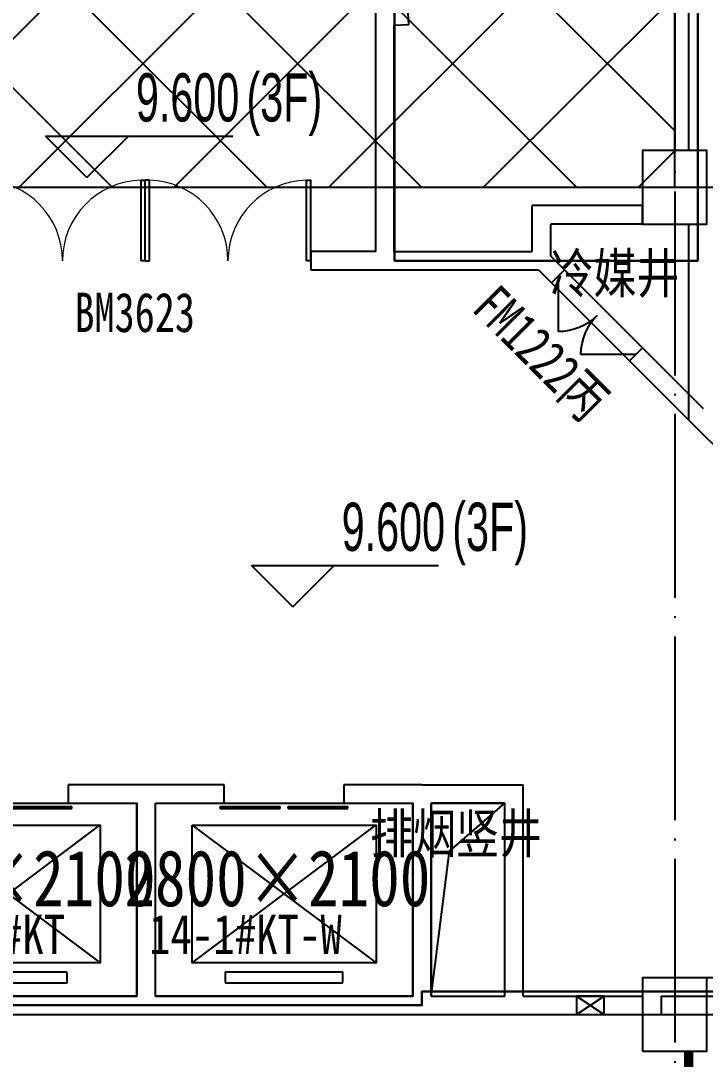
# Model space of a CAD drawing. Extents: x -233336 to 840473, y -28113 to 330904.
# Drawn here: x 778270 to 785714, y 182804 to 194102 of the extents above; entities that cross this region are included whole.
import ezdxf
from ezdxf.xclip import XClip

# ---------------------------------------------------------------- set-up
doc = ezdxf.new("R2010")
doc.units = 0
doc.header["$LTSCALE"] = 1000
doc.header["$XCLIPFRAME"] = 2
doc.linetypes.add('104-14# 核心筒$0$DOTE', pattern=[2.4200000000000004, 2, -0.2, 0.02, -0.2])
doc.linetypes.add('X-104 14#平面$0$DASH', pattern=[0.35, 0.25, -0.1])
doc.layers.get('0').update_dxf_attribs({"linetype": 'CONTINUOUS'})
for name, color, linetype in [('104-14# 核心筒$0$A_AXIS-轴线', 8, '104-14# 核心筒$0$DOTE'), ('104-14# 核心筒$0$A_STR-砌块墙', 7, 'CONTINUOUS'), ('104-14# 核心筒$0$A_STR-砼柱', 8, 'CONTINUOUS'), ('X-104 14#平面$0$01-标注_标高', 8, 'CONTINUOUS'), ('X-104 14#平面$0$02-TEXT_标注', 9, 'CONTINUOUS'), ('X-104 14#平面$0$02-TEXT_门窗', 9, 'CONTINUOUS'), ('X-104 14#平面$0$A-C_门', 8, 'CONTINUOUS'), ('X-104 14#平面$0$A-E_电梯', 8, 'CONTINUOUS'), ('X-104 14#平面$0$A-TECH_电气', 8, 'CONTINUOUS'), ('X-104 14#平面$0$A_STR-砌块墙', 7, 'CONTINUOUS'), ('X-104 14#平面$0$DOOR_FIRE', 8, 'CONTINUOUS'), ('X-104 14#平面$0$DOOR_FIRE_TEXT', 7, 'CONTINUOUS'), ('X-104 14#平面$0$DUCT-新风管立管', 3, 'CONTINUOUS'), ('X-104 14#平面$0$DUCT-新风管端线', 2, 'CONTINUOUS'), ('X-104 14#平面$0$挡烟垂壁', 5, 'CONTINUOUS')]:
    doc.layers.add(name, color=color, linetype=linetype)
doc.layers.add('X-104 14#平面$0$000套内', color=8, linetype='CONTINUOUS', lineweight=30)
doc.layers.add('X-104 14#平面$0$04-不打印_辅助线', color=8, linetype='CONTINUOUS', plot=False)
doc.layers.add('X-104 14#平面$0$降板', color=8, linetype='CONTINUOUS', plot=False)
doc.styles.add('X-104 14#平面$0$_TCH_DIM', font='ros.shx', dxfattribs={"width": 0.8, "bigfont": 'jd.shx'})
doc.styles.add('X-104 14#平面$0$_TCH_SPACE', font='STXIHEI.TTF', dxfattribs={"width": 0.8, "height": 5})
doc.styles.add('X-104 14#平面$0$_TCH_WINDOW', font='STXIHEI.TTF', dxfattribs={"width": 0.75, "height": 3.5})
doc.styles.add('X-104 14#平面$0$Standard', font='STXIHEI.TTF', dxfattribs={"width": 0.8})

# ---------------------------------------------------------------- blocks, each defined once
blk = doc.blocks.new('_FZHK')
blk.add_lwpolyline([(-0.5, -0.5), (0.5, -0.5), (0.5, 0.5), (-0.5, 0.5)], close=True)
blk = doc.blocks.new('104-14# 核心筒')
at = {"layer": '104-14# 核心筒$0$A_AXIS-轴线'}
for p, q in [((95399.99999999997, 228733.6034567634), (95399.99999999997, 169654.8760302746)), ((-9370.123865286841, 194900), (120259.9219097959, 194900)), ((-9370.123865286841, 185900), (120259.9219097959, 185900))]:
    blk.add_line(p, q, dxfattribs=at)
at = {"layer": '104-14# 核心筒$0$A_STR-砌块墙'}
for p, q in [((95550.00000000079, 198749.9999954387), (95550.00000000108, 195300)), ((95550.00000000019, 194500.0000000054), (95550.00000000096, 192368.7766585229)), ((95550.00000000096, 192368.7766585229), (97418.77665843103, 190500.0000000928))]:
    blk.add_line(p, q, dxfattribs=at)
at = {"layer": '104-14# 核心筒$0$A_STR-砼柱', "xscale": 700, "yscale": 800, "zscale": 800}
for p in [(95399.99999999996, 194900), (95399.99999999996, 185900)]:
    blk.add_blockref('_FZHK', p, dxfattribs=at)
blk = doc.blocks.new('X-104 14#平面$0$fdgfg')
for p, q in [((400, 1860), (2400, 360)), ((399.9999999999854, 360.0000000000018), (2397.244045911822, 1860)), ((2040.12000000001, 260.0000000000009), (759.8799999999901, 260.0000000000009)), ((759.8799999999901, 260.0000000000009), (759.8799999999901, 145.0000000000591)), ((2040.12000000001, 145.0000000000591), (2040.12000000001, 260.0000000000009)), ((759.8799999999901, 145.0000000000591), (2040.12000000001, 145.0000000000591))]:
    blk.add_line(p, q)
for points in [[(0, 2100), (2800, 2100), (2800, 0), (0, 0), (0, 2100)], [(400, 1860), (2400, 1860), (2400, 360), (399.9999999999854, 360.0000000000018), (400, 1860)]]:
    blk.add_lwpolyline(points, close=True)
blk = doc.blocks.new('*U95')
blk.add_lwpolyline([(200.0000000000146, 0), (200.0000000000146, 300.0000000000036), (0, 300.0000000000036), (0, 0), (200.0000000000146, 0), (0, 300.0000000000036), (0, 0), (200.0000000000146, 300.0000000000036)])
blk = doc.blocks.new('X-104 14#平面$0$dd')
at = {"layer": 'X-104 14#平面$0$A-TECH_电气', "rotation": 270}
blk.add_blockref('*U95', (94393.15939414575, -112999.9999999992), dxfattribs=at)
blk = doc.blocks.new('X-104 14#平面$0$$DorLib2D$00000002')
for p, q in [((-0.5, -5.684341886080802e-17), (-0.5000000000000007, 0.4875)), ((-0.4750000000000007, 0.4875), (-0.5000000000000007, 0.4875)), ((-0.475, -2.842170943040401e-17), (-0.4750000000000007, 0.4875)), ((0.475, -2.842170943040401e-17), (0.4750000000000007, 0.4875)), ((0.4750000000000007, 0.4875), (0.5000000000000007, 0.4875)), ((0.5, -5.684341886080802e-17), (0.5000000000000007, 0.4875)), ((-0.5, -5.684341886080802e-17), (-0.475, -2.842170943040401e-17)), ((0.5, -5.684341886080802e-17), (0.475, -2.842170943040401e-17))]:
    blk.add_line(p, q)
at = {"lineweight": 13}
for centre, start, end in [((-0.4875, -4.263256414560601e-17), 0, 88.53071641864632), ((0.4875, -4.263256414560601e-17), 91.4692835813537, 180)]:
    blk.add_arc(centre, 0.4875, start, end, dxfattribs=at)
blk = doc.blocks.new('X-104 14#平面$0$$DORLIB2D$00000127')
at = {"color": 0}
for points in [[(-0.5333333333328483, 0.7948983154366971), (-0.5333333333328483, 0.690405644187237)], [(-0.03333333333284827, 0.7948983154366971), (-0.5333333333328483, 0.7948983154366971)], [(-0.03333333333284827, 0.7948983154366971), (-0.03333333333284827, 0.690405644187237)], [(0.5333333333328483, 0.7948983154366971), (0.03333333333284827, 0.7948983154366971)], [(0.03333333333284827, 0.7948983154366971), (0.03333333333284827, 0.690405644187237)], [(0.5333333333328483, 0.7948983154366971), (0.5333333333328483, 0.690405644187237)], [(-0.03333333333284827, 0.690405644187237), (-0.5333333333328483, 0.690405644187237)], [(0.5333333333328483, 0.690405644187237), (0.03333333333284827, 0.690405644187237)], [(0.5, 0.4999999999999858), (-0.5, 0.4999999999999858)]]:
    blk.add_lwpolyline(points, dxfattribs=at)
blk = doc.blocks.new('X-104 14#平面$0$$DorLib2D$00000116')
at = {"color": 0}
for p, q in [((-0.4999999999999929, 7.105427357601002e-15), (-0.146446609406766, 0.353553390593234)), ((0.5000000000000071, 7.105427357601002e-15), (0.1464466094067731, 0.353553390593234))]:
    blk.add_line(p, q, dxfattribs=at)
for centre, radius, start, end in [((-0.4999999999984652, 4.831690603168681e-13), 0.4999999999984674, 0, 45), ((0.4999999999977511, 9.059419880941277e-13), 0.4999999999976598, 135, 180)]:
    blk.add_arc(centre, radius, start, end, dxfattribs=at)
blk = doc.blocks.new('X-104 14#平面')
at = {"layer": 'X-104 14#平面$0$降板'}
h = blk.add_hatch(dxfattribs=at)
h.set_pattern_fill('ANSI37', color=256, scale=750)
h.set_pattern_definition([(45, (0, 0), (-841.899011350233, 841.8990113502332), []), (135, (0, 0), (-841.8990113502332, -841.899011350233), [])])
h.paths.add_polyline_path([(89162.07234150005, 208711.5414865951), (77269.51571292637, 199399.9999999995), (23399.99999999999, 199399.9999999994), (23399.99999999997, 195100), (77399.99999999997, 195100), (77399.99999999997, 194900), (95399.99999999997, 194900), (95399.99999999997, 203900.1476471661), (95192.36170801865, 203900), (96001.63232395056, 206808.5803326026)])
at = {"layer": 'X-104 14#平面$0$000套内'}
for points in [[(115949.9999992624, 189399.9999999669), (115949.9999999994, 189199.9999999671), (117249.4164654365, 189199.9999999671), (117398.4967621832, 189183.4068920795), (120578.1922918319, 216884.4480977187), (99531.23646535599, 222740.3188974709), (92350.00000000061, 196898.4654970547), (92350.00000000061, 194099.8729445396), (95650.00001833527, 194099.8729445396), (95649.99997879131, 199600.0000302374), (104649.9999999977, 199600.0000073884), (104649.9999999977, 200600.0002213), (107549.999999998, 200600.0001187483), (107550.0000010102, 201000.0002328706), (115950.0000032717, 201000.000097594)], [(84300.00000000006, 196642.2726730485), (84300.00000000001, 186000.0000000001), (92649.99999999994, 185999.9999999999), (92649.99999999994, 186149.9999999999), (114074.0505148228, 186149.9999999996), (115949.9999999994, 188926.17906906), (115949.9999999994, 189199.9999999671), (117249.4164654365, 189199.9999999671), (117398.4967621832, 189183.4068920795), (119049.6353189231, 188815.9036730827), (108986.5023581151, 173923.6801267023), (82630.35354007607, 175788.9183842663), (83721.87837779746, 178625.3179203646), (59649.99999999997, 177616.5696620188), (59649.99999999997, 196592.1042858135), (62510.45946700451, 196664.2185120493), (62077.63361675479, 195630.6122243333)]]:
    blk.add_lwpolyline(points, close=True, dxfattribs=at)
at = {"layer": 'X-104 14#平面$0$01-标注_标高'}
for p, q in [((89006.42502392408, 195007.4960722599), (88556.42502392408, 195457.4960722599)), ((88556.42502392408, 195457.4960722599), (90591.26877392408, 195457.4960722599)), ((89006.42502392408, 195007.4960722599), (89456.42502392408, 195457.4960722599)), ((91244.87923846813, 190336.0415200032), (90794.87923846813, 190786.0415200032)), ((90794.87923846813, 190786.0415200032), (92829.72298846813, 190786.0415200032)), ((91244.87923846813, 190336.0415200032), (91694.87923846813, 190786.0415200032))]:
    blk.add_line(p, q, dxfattribs=at)
at = {"layer": 'X-104 14#平面$0$04-不打印_辅助线'}
blk.add_lwpolyline([(89162.07234150005, 208711.5414865951), (77269.51571292637, 199399.9999999995), (23399.99999999999, 199399.9999999994), (23399.99999999997, 195100), (77399.99999999997, 195100), (77399.99999999997, 194900), (95399.99999999997, 194900), (95399.99999999997, 203900.1476471661), (95192.36170801865, 203900), (96001.63232395056, 206808.5803326026)], close=True, dxfattribs=at)
at = {"layer": 'X-104 14#平面$0$A_STR-砌块墙'}
for p, q in [((92149.29565480203, 194199.8729445397), (92149.29565480202, 196849.4519882784)), ((92505.5510665007, 196665.4631709413), (92496.45560170345, 196865.256245196)), ((92505.5510665007, 196665.4631709413), (92349.29565480171, 196658.349733187)), ((92349.29565480172, 194199.8729445387), (92349.29565480171, 196658.349733187)), ((95049.99999999996, 194700.0000000001), (93850.00000000185, 194700.0000000006)), ((93850.00000000182, 194199.8729445387), (93850.00000000185, 194700.0000000006)), ((95049.99999999996, 194500.0000000001), (95049.99999999996, 194700.0000000001)), ((95049.99999999996, 194500.0000000001), (94049.99999999937, 194500.0000000009)), ((94049.99999999937, 194151.6193709999), (94049.99999999937, 194500.0000000009)), ((92149.29565480203, 194199.8729445397), (91439.91891746044, 194199.8729445396)), ((91439.91891746044, 194199.8729445396), (91439.91891746044, 193999.8729445393)), ((92349.29565480172, 194199.8729445387), (93850.00000000182, 194199.8729445387)), ((94201.5456167854, 194000.073754213), (94049.99999999937, 194151.6193709999)), ((91439.91891746044, 193999.8729445393), (92249.2956548018, 193999.8729445396)), ((92249.2956548018, 193999.8729445396), (93918.90371398334, 193999.8729445413)), ((93918.90371398334, 193999.8729445413), (94060.12426054846, 193858.652397976)), ((94060.12426054846, 193858.652397976), (94201.5456167854, 194000.073754213)), ((95050.07375420905, 193151.5456167889), (94908.6523979721, 193010.1242605519)), ((95711.93235436824, 192489.6870166302), (95050.07375420905, 193151.5456167889)), ((94908.6523979721, 193010.1242605519), (95570.51099813092, 192348.2656603929)), ((89649.99999999997, 188399.9999999999), (88799.9999999997, 188399.9999999999)), ((88799.9999999997, 188399.9999999999), (88799.99999999971, 188200.0000000001)), ((90499.99999999971, 188399.9999999995), (89649.99999999997, 188399.9999999999)), ((90499.9999999997, 188199.9999999999), (90499.99999999971, 188399.9999999995)), ((92649.99999999997, 188399.9999999999), (91799.99999999732, 188399.9999999995)), ((91799.99999999732, 188399.9999999995), (91799.99999999732, 188199.9999999999)), ((92649.99999999997, 188399.9999999999), (93750.00000000025, 188400)), ((93750.00000000022, 186100.0000000005), (93750.00000000025, 188400)), ((88799.99999999971, 188200.0000000001), (89550.00000000063, 188200.0000000001)), ((89550.00000000055, 186099.9999999998), (89550.00000000063, 188200.0000000001)), ((89750.00000000063, 188199.9999999995), (90499.9999999997, 188199.9999999999)), ((89750.00000000057, 186100.0000000002), (89750.00000000063, 188199.9999999995)), ((91799.99999999732, 188199.9999999999), (92549.99999999907, 188199.9999999995)), ((92549.99999999903, 186100.0000000001), (92549.99999999907, 188199.9999999995)), ((92749.99999999905, 188200), (93550.00000000023, 188200)), ((92749.99999999903, 186100), (92749.99999999905, 188200)), ((93550.0000000002, 186100), (93550.00000000023, 188200)), ((102049.9999999952, 186299.9999999998), (95049.99999999475, 186300)), ((95049.99999999475, 186300), (95049.99999999476, 186100.0000000005)), ((86749.9999999995, 186099.9999999999), (89550.00000000055, 186099.9999999998)), ((89750.00000000057, 186100.0000000002), (92549.99999999903, 186100.0000000001)), ((92749.99999999903, 186100), (93550.0000000002, 186100)), ((93750.00000000022, 186100.0000000005), (95049.99999999476, 186100.0000000005)), ((95249.9999999948, 186099.9999999999), (102049.9999999952, 186099.9999999998)), ((95249.9999999948, 186099.9999999999), (95249.99999999479, 185900.0000000005)), ((86649.99999999996, 185900), (89649.99999999994, 185899.9999999999)), ((89649.99999999994, 185899.9999999999), (92649.99999999994, 185899.9999999999)), ((92649.99999999994, 185899.9999999999), (93649.99999999994, 185899.9999999999)), ((93649.99999999994, 185899.9999999999), (95249.99999999479, 185900.0000000005))]:
    blk.add_line(p, q, dxfattribs=at)
at = {"layer": 'X-104 14#平面$0$DOOR_FIRE'}
for p, q in [((94201.54561678725, 194000.0737542112), (95050.0737542111, 193151.5456167874)), ((94060.12426054993, 193858.6523979739), (94908.65239797378, 193010.1242605501))]:
    blk.add_line(p, q, dxfattribs=at)
at = {"layer": 'X-104 14#平面$0$DUCT-新风管立管'}
for p, q in [((93549.99999999996, 188200), (92750.00000000022, 188200)), ((92750.00000000022, 188200), (92750.00000000022, 186100)), ((93549.99999999996, 186100), (93549.99999999996, 188200)), ((92750.00000000022, 186100), (93549.99999999996, 186100))]:
    blk.add_line(p, q, dxfattribs=at)
at = {"layer": 'X-104 14#平面$0$DUCT-新风管端线'}
for p, q in [((92950.00000000015, 187675), (93549.99999999996, 188200)), ((92750.00000000022, 186100), (92950.00000000015, 187675))]:
    blk.add_line(p, q, dxfattribs=at)
at = {"layer": 'X-104 14#平面$0$挡烟垂壁', "linetype": 'X-104 14#平面$0$DASH', "ltscale": 2, "const_width": 100}
blk.add_lwpolyline([(95549.99999999996, 178600), (95549.99999999996, 185500)], dxfattribs=at)
ref = blk.add_blockref('104-14# 核心筒', (0, 0))
XClip(ref).set_block_clipping_path([(-38664.36238214614, -25499.99999999997), (139216.5485069363, 330900)])
blk.add_blockref('X-104 14#平面$0$dd', (-62.7036349200508, 299100))
at = {"layer": 'X-104 14#平面$0$A-C_门', "xscale": 1800, "yscale": 1800, "zscale": 200}
for p in [(88739.91891745984, 194099.8729445396), (90539.91891745984, 194099.8729445396)]:
    blk.add_blockref('X-104 14#平面$0$$DorLib2D$00000002', p, dxfattribs=at)
at = {"layer": 'X-104 14#平面$0$A-E_电梯'}
for p in [(86750.00000000052, 186100), (89749.99999999936, 186099.9999999999)]:
    blk.add_blockref('X-104 14#平面$0$fdgfg', p, dxfattribs=at)
at = {"layer": 'X-104 14#平面$0$A-E_电梯', "xscale": -1300, "yscale": -200, "zscale": 200, "rotation": 359.9999999999989}
for p in [(88149.99999999997, 188300), (91150.00000000001, 188299.9999999999)]:
    blk.add_blockref('X-104 14#平面$0$$DORLIB2D$00000127', p, dxfattribs=at)
at = {"layer": 'X-104 14#平面$0$DOOR_FIRE'}
ref = blk.add_blockref('X-104 14#平面$0$$DorLib2D$00000116', (94555.09900738052, 193505.0990073807), dxfattribs=dict(at, xscale=1200, yscale=-1200, zscale=200, rotation=314.999999999999))
ref.add_attrib('A', 'FM1222丙', (93177.49972147954, 193564.7692183975), dxfattribs={"layer": 'X-104 14#平面$0$DOOR_FIRE_TEXT', "height": 428.1386462882095, "rotation": 314.999999999999, "style": 'X-104 14#平面$0$_TCH_WINDOW', "width": 0.75})
at = {"layer": 'X-104 14#平面$0$01-标注_标高', "color": 7, "style": 'X-104 14#平面$0$_TCH_DIM', "width": 0.6400000000000001}
for s, p in [('9.600', (89538.26877392408, 195614.9960722599)), ('(3F)', (90741.26877392408, 195614.9960722599)), ('9.600', (91776.72298846813, 190943.5415200032)), ('(3F)', (92979.72298846813, 190943.5415200032))]:
    blk.add_text(s, height=525, dxfattribs=at).set_placement(p)
at = {"layer": 'X-104 14#平面$0$02-TEXT_标注', "style": 'X-104 14#平面$0$Standard', "width": 0.8}
for s, p in [('冷媒井', (94048.85509480815, 193750.484355821)), ('排烟竖井', (92085.81473314943, 187654.5373529762)), ('14-2#KT', (87137.60643658595, 186558.8219268769)), ('14-1#KT-W', (89681.5797388776, 186558.8219268769))]:
    blk.add_text(s, height=428.1386462882095, dxfattribs=at).set_placement(p)
at = {"layer": 'X-104 14#平面$0$02-TEXT_门窗', "style": 'X-104 14#平面$0$_TCH_WINDOW', "width": 0.75}
blk.add_text('BM3623', height=428.1386462882095, dxfattribs=at).set_placement((88870.04309868258, 193324.8729445396))
at = {"layer": 'X-104 14#平面$0$04-不打印_辅助线', "style": 'X-104 14#平面$0$_TCH_SPACE', "width": 0.8}
for p in [(86423.56155071202, 187077.4133714687), (89412.77110895076, 187077.4133714687)]:
    blk.add_text('2800×2100', height=611.626637554585, dxfattribs=at).set_placement(p)

msp = doc.modelspace()

# ---------------------------------------------------------------- block references
msp.add_blockref('X-104 14#平面', (689983.3886033548, -2608.854815126397))

doc.saveas('drawing.dxf')
